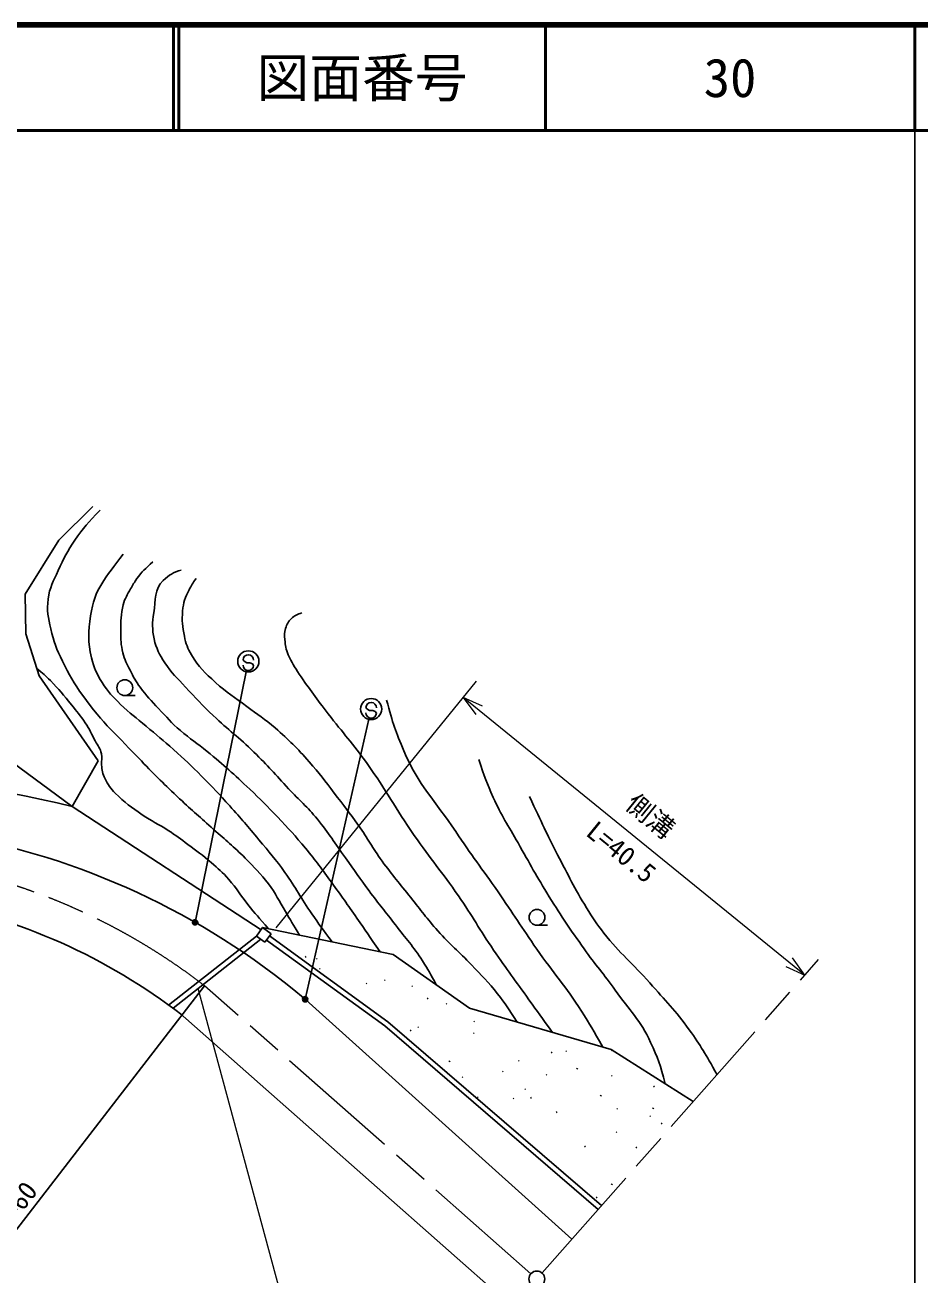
# Model space of a CAD drawing. Units: millimetres, scale not verified. Extents: x 40000 to 680000, y 20000 to 380000.
# Drawn here: x 494677 to 579500, y 261522 to 380000 of the extents above; entities that cross this region are included whole.
import ezdxf
from ezdxf.enums import TextEntityAlignment as Align

# ---------------------------------------------------------------- set-up
doc = ezdxf.new("R2010")
doc.units = ezdxf.units.MM
doc.header["$LTSCALE"] = 1000
doc.header["$PDMODE"] = 32
doc.header["$PDSIZE"] = 500
doc.linetypes.add('CHAIN', pattern=[18.5, 12, -1.5, 3.5, -1.5])
for name, color, linetype, lineweight in [('M-BGD', 7, 'Continuous', 25), ('M-BMK', 2, 'CHAIN', 13), ('M-BMK-SRVR', 3, 'Continuous', 25), ('M-STR-HTXT', 7, 'Continuous', 13), ('M-STR-STRC', 7, 'Continuous', 25), ('M-TTL', 2, 'Continuous', 140), ('M-TTL-BAND', 7, 'Continuous', 25), ('M-TTL-LINE', 7, 'Continuous', 50), ('M-TTL-TXT', 7, 'Continuous', 13)]:
    doc.layers.add(name, color=color, linetype=linetype, lineweight=lineweight)
doc.styles.add('@ＭＳ ゴシック', font='')
doc.styles.add('ＭＳ ゴシック', font='')
doc.styles.get('@ＭＳ ゴシック').set_extended_font_data('@MS Gothic')
doc.styles.get('ＭＳ ゴシック').set_extended_font_data('MS Gothic')

msp = doc.modelspace()

# ---------------------------------------------------------------- linework, layer by layer
at = {"layer": 'M-BGD'}
for p, q in [((501094, 334357), (497875, 331168)), ((497875, 331168), (494704, 326068)), ((494704, 326068), (494743, 322301)), ((494743, 322301), (496017, 318305)), ((496017, 318305), (501601, 310241)), ((504127, 316439), (505127, 316435)), ((499162, 305926), (493450, 310143)), ((501601, 310241), (499162, 305926)), ((517054, 294253), (499162, 305926)), ((517201, 294456), (516613, 293647)), ((517201, 294456), (529557, 291899)), ((518010, 293868), (517201, 294456)), ((518010, 293868), (517422, 293059)), ((543197, 294675), (544197, 294670)), ((516613, 293647), (508291, 287112)), ((517033, 293341), (508709, 286804)), ((517422, 293059), (516613, 293647)), ((528769, 285123), (517569, 293261)), ((529080, 285515), (517863, 293666)), ((521243, 291650), (521314, 291720)), ((522290, 291445), (522361, 291516)), ((529557, 291899), (536812, 286800)), ((522574, 290514), (522645, 290584)), ((527015, 289108), (527086, 289178)), ((528745, 289423), (528816, 289493)), ((511690, 288938), (493368, 265183)), ((531336, 288852), (531407, 288922)), ((546515, 264925), (521299, 287596)), ((532805, 287684), (532876, 287755)), ((534600, 287195), (534671, 287265)), ((536812, 286800), (550244, 282895)), ((540868, 258525), (509375, 286313)), ((537220, 285507), (537291, 285577)), ((548993, 267733), (528769, 285123)), ((549324, 268108), (529080, 285515)), ((531192, 284671), (531263, 284742)), ((531903, 284980), (531974, 285050)), ((537168, 284416), (537239, 284486)), ((532818, 282301), (532824, 282306)), ((544558, 282581), (544629, 282651)), ((545920, 282711), (545991, 282781)), ((550244, 282895), (558013, 277956)), ((550266, 282777), (550330, 282840)), ((534879, 281739), (534950, 281810)), ((539926, 280768), (539997, 280838)), ((541449, 281797), (541520, 281868)), ((546984, 281044), (547055, 281115)), ((536094, 280230), (536165, 280301)), ((544062, 280452), (544133, 280523)), ((550253, 280353), (550324, 280423)), ((542044, 279089), (542115, 279160)), ((549218, 278486), (549289, 278556)), ((554258, 279343), (554329, 279413)), ((537559, 278340), (537630, 278411)), ((540932, 278205), (541003, 278276)), ((542596, 278284), (542667, 278354)), ((550757, 277239), (550828, 277309)), ((554165, 277282), (554236, 277353)), ((545033, 276909), (545104, 276979)), ((553887, 276541), (553958, 276612)), ((550710, 275036), (550781, 275106)), ((554979, 275856), (555050, 275926)), ((547713, 273672), (547784, 273742)), ((552583, 273582), (552654, 273652)), ((546308, 270701), (546327, 270720)), ((550254, 270082), (550325, 270152)), ((548822, 268824), (548893, 268894))]:
    msp.add_line(p, q, dxfattribs=at)
for centre in [(504131, 317189), (543200, 295425)]:
    msp.add_circle(centre, 750, dxfattribs=at)
for centre, radius, start, end in [((477848, 220691), 87860, 75.96039, 106.95574), ((475600, 233464), 70848, 50.07118, 110.03757), ((475045, 241428), 56500, 52.35639, 79.53881)]:
    msp.add_arc(centre, radius, start, end, dxfattribs=at)
for points, knots in [([(520698, 293732), (520050, 294827), (519884, 295106), (519353, 295982), (518735, 297003), (518474, 297635), (517749, 298583), (516967, 299606), (516455, 300124), (515544, 301036), (514426, 302153), (513721, 302695), (512550, 303755), (511294, 304893), (510567, 305504), (509331, 306664), (507878, 308028), (507071, 308802), (505703, 310251), (503472, 312611), (502043, 313800), (500151, 316439), (499286, 317645), (498891, 318389), (498230, 319718), (497666, 320853), (497400, 321531), (497117, 322767), (496870, 323845), (496729, 324490), (496867, 325587), (497006, 326697), (497365, 327265), (497819, 328288), (498341, 329465), (498692, 330106), (499411, 331174), (500222, 332381), (500628, 332784), (501810, 334019)], [0, 0, 0, 0, 1, 1, 1, 2, 2, 2, 3, 3, 3, 4, 4, 4, 5, 5, 5, 6, 6, 6, 7, 7, 7, 8, 8, 8, 9, 9, 9, 10, 10, 10, 11, 11, 11, 12, 12, 12, 13, 13, 13, 13]), ([(523792, 293092), (522839, 294354), (522587, 294703), (521849, 295761), (520806, 297258), (520371, 298197), (519314, 299685), (518418, 300947), (517828, 301588), (516842, 302780), (515791, 304050), (515191, 304753), (514088, 305976), (513069, 307106), (512491, 307733), (511415, 308807), (510397, 309824), (509811, 310379), (508741, 311340), (507756, 312224), (507171, 312681), (506164, 313540), (505217, 314348), (504619, 314728), (503737, 315607), (502988, 316353), (502536, 316767), (501989, 317671), (501469, 318529), (501208, 319055), (500972, 320030), (500607, 321541), (500669, 322471), (500891, 324010), (501259, 326558), (502311, 327608), (503985, 329831)], [0, 0, 0, 0, 1, 1, 1, 2, 2, 2, 3, 3, 3, 4, 4, 4, 5, 5, 5, 6, 6, 6, 7, 7, 7, 8, 8, 8, 9, 9, 9, 10, 10, 10, 11, 11, 11, 12, 12, 12, 12]), ([(528327, 292154), (527266, 293707), (526996, 294103), (526131, 295344), (525207, 296669), (524701, 297420), (523745, 298722), (522798, 300011), (522280, 300745), (521260, 301976), (520270, 303170), (519675, 303805), (518612, 304935), (517614, 305995), (517030, 306567), (515975, 307571), (514449, 309024), (513561, 309805), (511944, 311155), (510980, 311959), (510353, 312301), (509403, 313122), (508534, 313874), (508117, 314371), (507333, 315211), (506625, 315971), (506207, 316384), (505597, 317225), (505167, 317818), (504970, 318184), (504639, 318838), (504322, 319465), (504127, 319820), (503954, 320500), (503757, 321272), (503761, 321734), (503765, 322531), (503770, 323521), (503738, 324097), (503987, 325055), (504150, 325683), (504377, 325992), (504687, 326562), (504899, 326951), (505032, 327162), (505286, 327525), (505777, 328226), (506048, 328434), (506779, 329127)], [0, 0, 0, 0, 1, 1, 1, 2, 2, 2, 3, 3, 3, 4, 4, 4, 5, 5, 5, 6, 6, 6, 7, 7, 7, 8, 8, 8, 9, 9, 9, 10, 10, 10, 11, 11, 11, 12, 12, 12, 13, 13, 13, 14, 14, 14, 15, 15, 15, 16, 16, 16, 16]), ([(533687, 288996), (533103, 290095), (532910, 290411), (532357, 291284), (531460, 292697), (530797, 293377), (529783, 294707), (528820, 295972), (528240, 296649), (527291, 297924), (526392, 299132), (525925, 299836), (525046, 301058), (524012, 302494), (523511, 303358), (522391, 304728), (521407, 305932), (520720, 306487), (519651, 307617), (518372, 308970), (517711, 309782), (516380, 311084), (514929, 312503), (513979, 313151), (512512, 314554), (511454, 315566), (510886, 316160), (509895, 317237), (509093, 318108), (508574, 318553), (507933, 319548), (507407, 320363), (507121, 320865), (506916, 321813), (506712, 322754), (506736, 323327), (506886, 324278), (507081, 325515), (506887, 326483), (507784, 327356), (508331, 327888), (508735, 328106), (509473, 328335)], [0, 0, 0, 0, 1, 1, 1, 2, 2, 2, 3, 3, 3, 4, 4, 4, 5, 5, 5, 6, 6, 6, 7, 7, 7, 8, 8, 8, 9, 9, 9, 10, 10, 10, 11, 11, 11, 12, 12, 12, 13, 13, 13, 14, 14, 14, 14]), ([(541318, 285490), (540502, 286783), (540247, 287170), (539464, 288176), (538577, 289314), (537982, 289872), (536991, 290921), (535779, 292203), (534984, 292812), (533811, 294130), (532750, 295323), (532230, 296055), (531234, 297302), (530162, 298644), (529522, 299366), (528516, 300758), (527589, 302043), (527191, 302846), (526278, 304141), (525416, 305363), (524898, 306022), (523984, 307205), (523080, 308375), (522602, 309057), (521619, 310162), (520437, 311493), (519722, 312197), (518386, 313372), (517397, 314242), (516744, 314609), (515697, 315408), (514534, 316297), (513804, 316703), (512726, 317694), (511735, 318605), (511151, 319137), (510466, 320296), (510087, 320937), (509922, 321344), (509782, 322074), (509606, 322989), (509523, 323527), (509615, 324454), (509697, 325275), (509846, 325744), (510228, 326475), (510456, 326911), (510562, 327088), (510907, 327536)], [0, 0, 0, 0, 1, 1, 1, 2, 2, 2, 3, 3, 3, 4, 4, 4, 5, 5, 5, 6, 6, 6, 7, 7, 7, 8, 8, 8, 9, 9, 9, 10, 10, 10, 11, 11, 11, 12, 12, 12, 13, 13, 13, 14, 14, 14, 15, 15, 15, 16, 16, 16, 16]), ([(544667, 284516), (543582, 286015), (543309, 286395), (542442, 287603), (541126, 289438), (540369, 290452), (539093, 292316), (537737, 294296), (537112, 295496), (535746, 297470), (534174, 299742), (533143, 300908), (531573, 303182), (529762, 305802), (528959, 307413), (527100, 309999), (525737, 311897), (524835, 312855), (523420, 314714), (522316, 316163), (521678, 316964), (520674, 318484), (520221, 319170), (519963, 319560), (519633, 320312), (519401, 320840), (519363, 321177), (519308, 321751), (519269, 322160), (519240, 322410), (519368, 322800), (519501, 323205), (519622, 323438), (519925, 323737), (520241, 324049), (520472, 324126), (520922, 324285)], [0, 0, 0, 0, 1, 1, 1, 2, 2, 2, 3, 3, 3, 4, 4, 4, 5, 5, 5, 6, 6, 6, 7, 7, 7, 8, 8, 8, 9, 9, 9, 10, 10, 10, 11, 11, 11, 12, 12, 12, 12]), ([(517766, 294339), (516804, 295429), (516543, 295725), (515799, 296647), (515068, 297554), (514761, 298146), (513988, 299018), (513388, 299695), (512996, 300024), (512316, 300620), (511493, 301341), (510979, 301682), (510103, 302338), (509395, 302869), (508998, 303169), (508259, 303657), (507318, 304277), (506710, 304499), (505789, 305148), (504747, 305883), (504116, 306259), (503236, 307182), (502782, 307657), (502564, 307970), (502260, 308553), (502011, 309031), (501988, 309357), (501925, 309892), (501878, 310290), (502019, 310527), (501929, 310917), (501810, 311436), (501585, 311673), (501337, 312144), (500980, 312823), (500807, 313222), (500377, 313857), (499906, 314553), (499604, 314917), (499076, 315571), (498330, 316493), (497926, 317028), (497079, 317858), (496589, 318338), (496412, 318507), (495782, 319043)], [0, 0, 0, 0, 1, 1, 1, 2, 2, 2, 3, 3, 3, 4, 4, 4, 5, 5, 5, 6, 6, 6, 7, 7, 7, 8, 8, 8, 9, 9, 9, 10, 10, 10, 11, 11, 11, 12, 12, 12, 13, 13, 13, 14, 14, 14, 15, 15, 15, 15]), ([(549442, 283128), (548522, 284769), (548237, 285222), (547411, 286530), (545900, 288921), (544795, 290084), (543183, 292407), (541722, 294512), (540961, 295731), (539506, 297840), (537958, 300083), (537011, 301284), (535498, 303550), (533527, 306503), (531973, 307930), (530587, 311199), (529812, 313028), (529523, 313781), (528952, 316014)], [0, 0, 0, 0, 1, 1, 1, 2, 2, 2, 3, 3, 3, 4, 4, 4, 5, 5, 5, 6, 6, 6, 6]), ([(555363, 279640), (554882, 281460), (554657, 282093), (553973, 283571), (552995, 285684), (551972, 286605), (550625, 288504), (549511, 290075), (548771, 290869), (547659, 292442), (546322, 294334), (545592, 295409), (544366, 297375), (543149, 299329), (542537, 300468), (541406, 302473), (540461, 304147), (539829, 305037), (539050, 306794), (538440, 308168), (538249, 308684), (537685, 310392)], [0, 0, 0, 0, 1, 1, 1, 2, 2, 2, 3, 3, 3, 4, 4, 4, 5, 5, 5, 6, 6, 6, 7, 7, 7, 7]), ([(560266, 280510), (559128, 282551), (558761, 283175), (557626, 284770), (556312, 286616), (555381, 287502), (553889, 289208), (552239, 291093), (551081, 291946), (549545, 293925), (548851, 294819), (548482, 295340), (547898, 296309), (546742, 298229), (546185, 299358), (545158, 301350), (544057, 303487), (543725, 304209), (542476, 306889)], [0, 0, 0, 0, 1, 1, 1, 2, 2, 2, 3, 3, 3, 4, 4, 4, 5, 5, 5, 6, 6, 6, 6])]:
    msp.add_open_spline(points, degree=3, knots=knots, dxfattribs=at)
at = {"layer": 'M-BMK'}
for p, q in [((543680, 261712), (569891, 291418)), ((542621, 261645), (511690, 288938))]:
    msp.add_line(p, q, dxfattribs=at)
msp.add_arc((475045, 241428), 60000, 52.35639, 102.72856, dxfattribs=at)
at = {"layer": 'M-BMK-SRVR'}
msp.add_circle((543183, 261149), 750, dxfattribs=at)
at = {"layer": 'M-STR-HTXT'}
for p, q in [((518493, 294442), (537480, 317814)), ((568601, 289955), (536218, 316261)), ((538044, 315445), (536218, 316261)), ((536218, 316261), (537392, 314642)), ((568601, 289955), (567428, 291575)), ((566775, 290772), (568601, 289955)), ((519599, 257191), (511077, 288664))]:
    msp.add_line(p, q, dxfattribs=at)
at = {"layer": 'M-STR-STRC'}
for p, q in [((515443, 319698), (515344, 319816)), ((515688, 319557), (515443, 319698)), ((515988, 319554), (515688, 319557)), ((516233, 319441), (515988, 319554)), ((516338, 319304), (516233, 319441)), ((510831, 295095), (515643, 318705)), ((527089, 315180), (526990, 315299)), ((527333, 315040), (527089, 315180)), ((527266, 314192), (521264, 287804)), ((527634, 315036), (527333, 315040)), ((527878, 314923), (527634, 315036)), ((527984, 314786), (527878, 314923))]:
    msp.add_line(p, q, dxfattribs=at)
for centre, radius in [((515843, 319685), 1000), ((527488, 315168), 1000), ((510801, 294948), 150), ((510801, 294948), 120), ((510801, 294948), 90), ((510801, 294948), 60), ((510801, 294948), 30), ((521230, 287658), 150), ((521230, 287658), 120), ((521230, 287658), 90), ((521230, 287658), 60), ((521230, 287658), 30)]:
    msp.add_circle(centre, radius, dxfattribs=at)
for centre, start, end in [((515844, 319810), 359.2899, 179.2899), ((515838, 319310), 179.2899, 359.2899), ((527490, 315293), 359.2899, 179.2899), ((527484, 314793), 179.2899, 359.2899)]:
    msp.add_arc(centre, 500, start, end, dxfattribs=at)
for p in [(510801, 294948), (521230, 287658)]:
    msp.add_point(p, dxfattribs=at)
at = {"layer": 'M-TTL'}
msp.add_line((680000, 380000), (40000, 380000), dxfattribs=at)
at = {"layer": 'M-TTL-BAND'}
msp.add_line((579000, 20000), (579000, 370000), dxfattribs=at)
at = {"layer": 'M-TTL-LINE'}
for p, q in [((508747, 380000), (508747, 370000)), ((509247, 380000), (509247, 370000)), ((543997, 380000), (543997, 370000)), ((579000, 380000), (579000, 370000)), ((40000, 370000), (680000, 370000))]:
    msp.add_line(p, q, dxfattribs=at)

# ---------------------------------------------------------------- texts
at = {"layer": 'M-BGD', "style": 'ＭＳ ゴシック'}
msp.add_text('R=60', height=1833, rotation=52.356, dxfattribs=at).set_placement((493368, 265183), align=Align.BOTTOM_LEFT)
at = {"layer": 'M-STR-HTXT', "style": 'ＭＳ ゴシック'}
msp.add_text('側溝', height=1833, rotation=320.911, dxfattribs=at).set_placement((553040, 303885), align=Align.BOTTOM_CENTER)
at = {"layer": 'M-STR-HTXT', "style": '@ＭＳ ゴシック'}
msp.add_text('L=40.5', height=1833, rotation=320.911, dxfattribs=at).set_placement((551779, 302332), align=Align.TOP_CENTER)
at = {"layer": 'M-TTL-TXT', "style": 'ＭＳ ゴシック'}
for s, p in [('図面番号', (526622, 375000)), ('30', (561497, 375000))]:
    msp.add_text(s, height=3666, dxfattribs=at).set_placement(p, align=Align.MIDDLE_CENTER)

doc.saveas('drawing.dxf')
